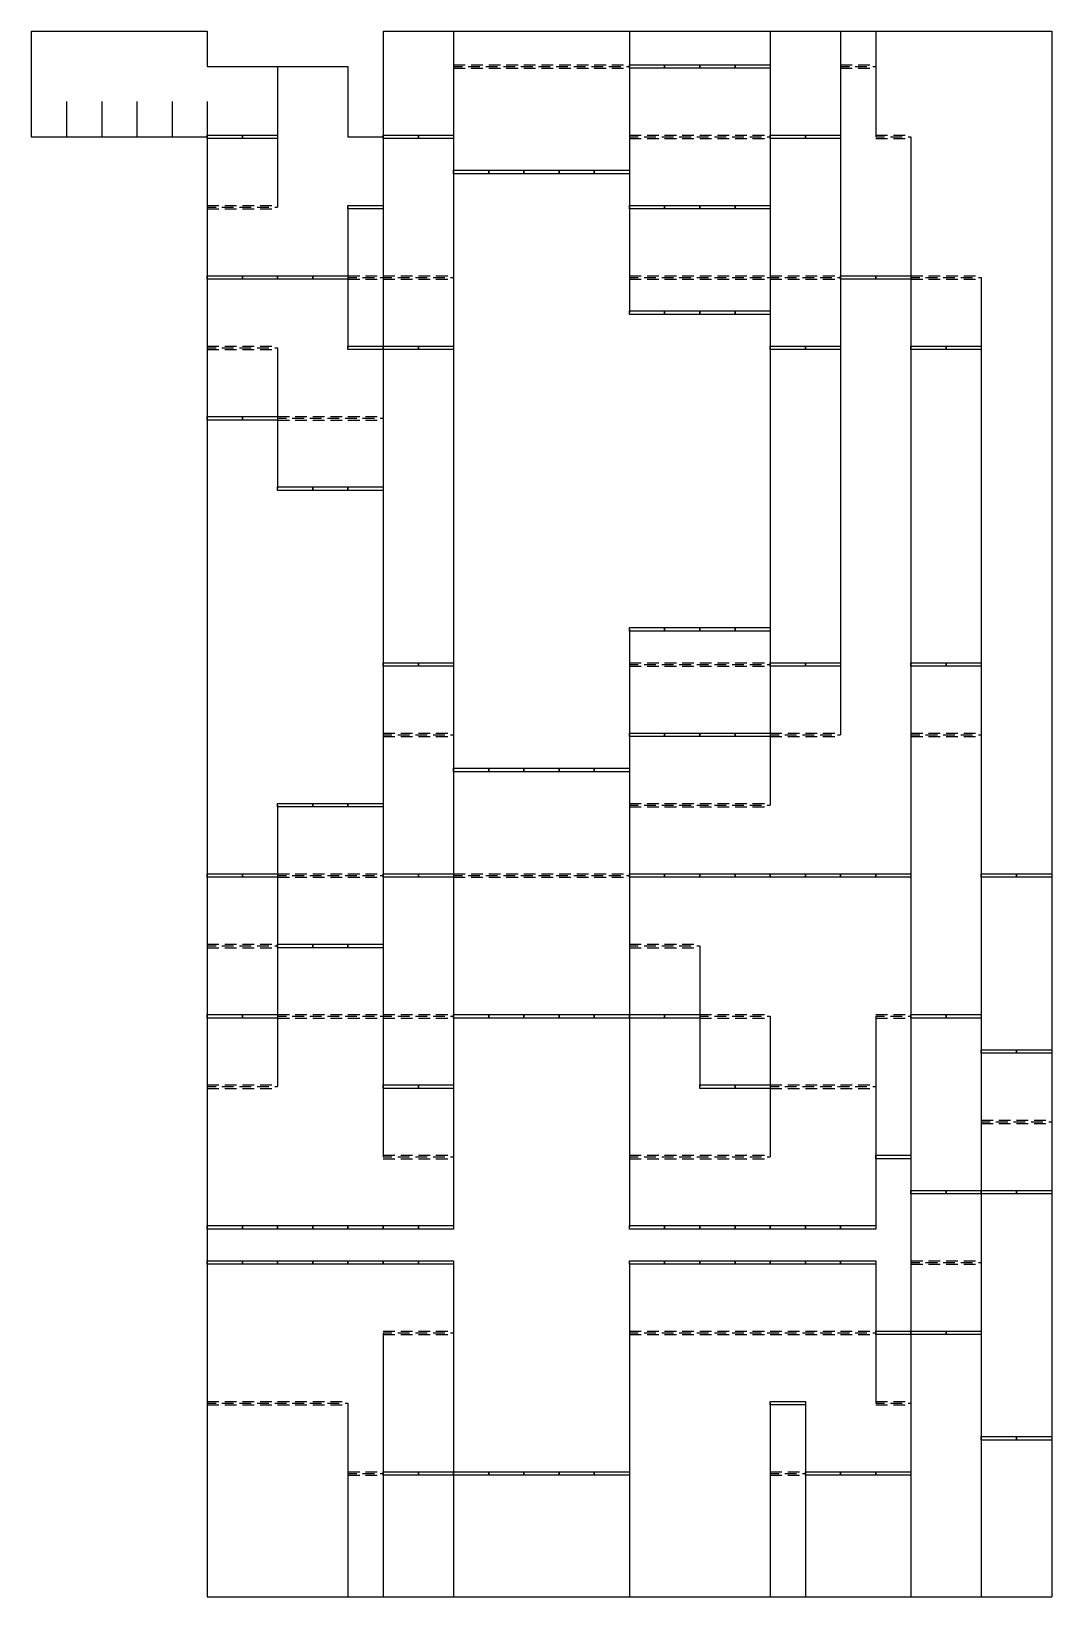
# Model space of a CAD drawing. Header units: millimetres. Extents: x 30 to 320, y 0 to 445.
import ezdxf

# ---------------------------------------------------------------- set-up
doc = ezdxf.new("R2010")
doc.units = ezdxf.units.MM
for name, color, linetype in [('CUT', 3, 'CONTINUOUS'), ('MOUNTAIN_FOLD', 1, 'CONTINUOUS'), ('VALLEY_FOLD', 5, 'CONTINUOUS')]:
    doc.layers.add(name, color=color, linetype=linetype)

msp = doc.modelspace()

# ---------------------------------------------------------------- linework, layer by layer
at = {"layer": 'CUT'}
for p, q in [((30, 445), (40, 445)), ((30, 445), (30, 435)), ((40, 445), (50, 445)), ((50, 445), (60, 445)), ((60, 445), (70, 445)), ((70, 445), (80, 445)), ((80, 445), (80, 435)), ((130, 445), (140, 445)), ((130, 445), (130, 435)), ((140, 445), (150, 445)), ((150, 445), (160, 445)), ((150, 445), (150, 435)), ((160, 445), (170, 445)), ((170, 445), (180, 445)), ((180, 445), (190, 445)), ((190, 445), (200, 445)), ((200, 445), (210, 445)), ((200, 445), (200, 435)), ((210, 445), (220, 445)), ((220, 445), (230, 445)), ((230, 445), (240, 445)), ((240, 445), (240, 435)), ((240, 445), (250, 445)), ((250, 445), (260, 445)), ((260, 445), (260, 435)), ((260, 445), (270, 445)), ((270, 445), (270, 435)), ((270, 445), (280, 445)), ((280, 445), (290, 445)), ((290, 445), (300, 445)), ((300, 445), (310, 445)), ((310, 445), (320, 445)), ((320, 445), (320, 435)), ((30, 435), (30, 425)), ((80, 435), (90, 435)), ((90, 435), (100, 435)), ((100, 435), (100, 425)), ((100, 435), (110, 435)), ((110, 435), (120, 435)), ((120, 435), (120, 425)), ((130, 435), (130, 425)), ((150, 435), (150, 425)), ((200, 435), (200, 425)), ((240, 435), (240, 425)), ((260, 435), (260, 425)), ((270, 435), (270, 425)), ((320, 435), (320, 425)), ((30, 425), (30, 415)), ((40, 425), (40, 415)), ((50, 425), (50, 415)), ((60, 425), (60, 415)), ((70, 425), (70, 415)), ((80, 425), (80, 415)), ((100, 425), (100, 415)), ((120, 425), (120, 415)), ((130, 425), (130, 415)), ((150, 425), (150, 415)), ((200, 425), (200, 415)), ((240, 425), (240, 415)), ((260, 425), (260, 415)), ((270, 425), (270, 415)), ((320, 425), (320, 415)), ((30, 415), (40, 415)), ((40, 415), (50, 415)), ((50, 415), (60, 415)), ((60, 415), (70, 415)), ((70, 415), (80, 415)), ((80, 415), (80, 405)), ((100, 415), (100, 405)), ((120, 415), (130, 415)), ((130, 415), (130, 405)), ((150, 415), (150, 405)), ((200, 415), (200, 405)), ((240, 415), (240, 405)), ((260, 415), (260, 405)), ((280, 415), (280, 405)), ((320, 415), (320, 405)), ((80, 405), (80, 395)), ((100, 405), (100, 395)), ((130, 405), (130, 395)), ((150, 405), (150, 395)), ((200, 405), (200, 395)), ((240, 405), (240, 395)), ((260, 405), (260, 395)), ((280, 405), (280, 395)), ((320, 405), (320, 395)), ((80, 395), (80, 385)), ((120, 395), (120, 385)), ((130, 395), (130, 385)), ((150, 395), (150, 385)), ((200, 395), (200, 385)), ((240, 395), (240, 385)), ((260, 395), (260, 385)), ((280, 395), (280, 385)), ((320, 395), (320, 385)), ((80, 385), (80, 375)), ((120, 385), (120, 375)), ((130, 385), (130, 375)), ((150, 385), (150, 375)), ((200, 385), (200, 375)), ((240, 385), (240, 375)), ((260, 385), (260, 375)), ((280, 385), (280, 375)), ((320, 385), (320, 375)), ((80, 375), (80, 365)), ((120, 375), (120, 365)), ((130, 375), (130, 365)), ((150, 375), (150, 365)), ((200, 375), (200, 365)), ((240, 375), (240, 365)), ((260, 375), (260, 365)), ((280, 375), (280, 365)), ((300, 375), (300, 365)), ((320, 375), (320, 365)), ((80, 365), (80, 355)), ((120, 365), (120, 355)), ((130, 365), (130, 355)), ((150, 365), (150, 355)), ((240, 365), (240, 355)), ((260, 365), (260, 355)), ((280, 365), (280, 355)), ((300, 365), (300, 355)), ((320, 365), (320, 355)), ((80, 355), (80, 345)), ((100, 355), (100, 345)), ((130, 355), (130, 345)), ((150, 355), (150, 345)), ((240, 355), (240, 345)), ((260, 355), (260, 345)), ((280, 355), (280, 345)), ((300, 355), (300, 345)), ((320, 355), (320, 345)), ((80, 345), (80, 335)), ((100, 345), (100, 335)), ((130, 345), (130, 335)), ((150, 345), (150, 335)), ((240, 345), (240, 335)), ((260, 345), (260, 335)), ((280, 345), (280, 335)), ((300, 345), (300, 335)), ((320, 345), (320, 335)), ((80, 335), (80, 325)), ((100, 335), (100, 325)), ((130, 335), (130, 325)), ((150, 335), (150, 325)), ((240, 335), (240, 325)), ((260, 335), (260, 325)), ((280, 335), (280, 325)), ((300, 335), (300, 325)), ((320, 335), (320, 325)), ((80, 325), (80, 315)), ((100, 325), (100, 315)), ((130, 325), (130, 315)), ((150, 325), (150, 315)), ((240, 325), (240, 315)), ((260, 325), (260, 315)), ((280, 325), (280, 315)), ((300, 325), (300, 315)), ((320, 325), (320, 315)), ((80, 315), (80, 305)), ((130, 315), (130, 305)), ((150, 315), (150, 305)), ((240, 315), (240, 305)), ((260, 315), (260, 305)), ((280, 315), (280, 305)), ((300, 315), (300, 305)), ((320, 315), (320, 305)), ((80, 305), (80, 295)), ((130, 305), (130, 295)), ((150, 305), (150, 295)), ((240, 305), (240, 295)), ((260, 305), (260, 295)), ((280, 305), (280, 295)), ((300, 305), (300, 295)), ((320, 305), (320, 295)), ((80, 295), (80, 285)), ((130, 295), (130, 285)), ((150, 295), (150, 285)), ((240, 295), (240, 285)), ((260, 295), (260, 285)), ((280, 295), (280, 285)), ((300, 295), (300, 285)), ((320, 295), (320, 285)), ((80, 285), (80, 275)), ((130, 285), (130, 275)), ((150, 285), (150, 275)), ((240, 285), (240, 275)), ((260, 285), (260, 275)), ((280, 285), (280, 275)), ((300, 285), (300, 275)), ((320, 285), (320, 275)), ((80, 275), (80, 265)), ((130, 275), (130, 265)), ((150, 275), (150, 265)), ((200, 275), (200, 265)), ((240, 275), (240, 265)), ((260, 275), (260, 265)), ((280, 275), (280, 265)), ((300, 275), (300, 265)), ((320, 275), (320, 265)), ((80, 265), (80, 255)), ((130, 265), (130, 255)), ((150, 265), (150, 255)), ((200, 265), (200, 255)), ((240, 265), (240, 255)), ((260, 265), (260, 255)), ((280, 265), (280, 255)), ((300, 265), (300, 255)), ((320, 265), (320, 255)), ((80, 255), (80, 245)), ((130, 255), (130, 245)), ((150, 255), (150, 245)), ((200, 255), (200, 245)), ((240, 255), (240, 245)), ((260, 255), (260, 245)), ((280, 255), (280, 245)), ((300, 255), (300, 245)), ((320, 255), (320, 245)), ((80, 245), (80, 235)), ((130, 245), (130, 235)), ((150, 245), (150, 235)), ((200, 245), (200, 235)), ((240, 245), (240, 235)), ((280, 245), (280, 235)), ((300, 245), (300, 235)), ((320, 245), (320, 235)), ((80, 235), (80, 225)), ((130, 235), (130, 225)), ((150, 235), (150, 225)), ((200, 235), (200, 225)), ((240, 235), (240, 225)), ((280, 235), (280, 225)), ((300, 235), (300, 225)), ((320, 235), (320, 225)), ((80, 225), (80, 215)), ((100, 225), (100, 215)), ((130, 225), (130, 215)), ((150, 225), (150, 215)), ((200, 225), (200, 215)), ((280, 225), (280, 215)), ((300, 225), (300, 215)), ((320, 225), (320, 215)), ((80, 215), (80, 205)), ((100, 215), (100, 205)), ((130, 215), (130, 205)), ((150, 215), (150, 205)), ((200, 215), (200, 205)), ((280, 215), (280, 205)), ((300, 215), (300, 205)), ((320, 215), (320, 205)), ((80, 205), (80, 195)), ((100, 205), (100, 195)), ((130, 205), (130, 195)), ((150, 205), (150, 195)), ((200, 205), (200, 195)), ((280, 205), (280, 195)), ((300, 205), (300, 195)), ((320, 205), (320, 195)), ((80, 195), (80, 185)), ((100, 195), (100, 185)), ((130, 195), (130, 185)), ((150, 195), (150, 185)), ((200, 195), (200, 185)), ((280, 195), (280, 185)), ((300, 195), (300, 185)), ((320, 195), (320, 185)), ((80, 185), (80, 175)), ((100, 185), (100, 175)), ((130, 185), (130, 175)), ((150, 185), (150, 175)), ((200, 185), (200, 175)), ((220, 185), (220, 175)), ((280, 185), (280, 175)), ((300, 185), (300, 175)), ((320, 185), (320, 175)), ((80, 175), (80, 165)), ((100, 175), (100, 165)), ((130, 175), (130, 165)), ((150, 175), (150, 165)), ((200, 175), (200, 165)), ((220, 175), (220, 165)), ((280, 175), (280, 165)), ((300, 175), (300, 165)), ((320, 175), (320, 165)), ((80, 165), (80, 155)), ((100, 165), (100, 155)), ((130, 165), (130, 155)), ((150, 165), (150, 155)), ((200, 165), (200, 155)), ((220, 165), (220, 155)), ((240, 165), (240, 155)), ((270, 165), (270, 155)), ((280, 165), (280, 155)), ((300, 165), (300, 155)), ((320, 165), (320, 155)), ((80, 155), (80, 145)), ((100, 155), (100, 145)), ((130, 155), (130, 145)), ((150, 155), (150, 145)), ((200, 155), (200, 145)), ((220, 155), (220, 145)), ((240, 155), (240, 145)), ((270, 155), (270, 145)), ((280, 155), (280, 145)), ((300, 155), (300, 145)), ((320, 155), (320, 145)), ((80, 145), (80, 135)), ((130, 145), (130, 135)), ((150, 145), (150, 135)), ((200, 145), (200, 135)), ((240, 145), (240, 135)), ((270, 145), (270, 135)), ((280, 145), (280, 135)), ((300, 145), (300, 135)), ((320, 145), (320, 135)), ((80, 135), (80, 125)), ((130, 135), (130, 125)), ((150, 135), (150, 125)), ((200, 135), (200, 125)), ((240, 135), (240, 125)), ((270, 135), (270, 125)), ((280, 135), (280, 125)), ((300, 135), (300, 125)), ((320, 135), (320, 125)), ((80, 125), (80, 115)), ((150, 125), (150, 115)), ((200, 125), (200, 115)), ((270, 125), (270, 115)), ((280, 125), (280, 115)), ((300, 125), (300, 115)), ((320, 125), (320, 115)), ((80, 115), (80, 105)), ((150, 115), (150, 105)), ((200, 115), (200, 105)), ((270, 115), (270, 105)), ((280, 115), (280, 105)), ((300, 115), (300, 105)), ((320, 115), (320, 105)), ((80, 105), (80, 95)), ((280, 105), (280, 95)), ((300, 105), (300, 95)), ((320, 105), (320, 95)), ((80, 95), (80, 85)), ((150, 95), (150, 85)), ((200, 95), (200, 85)), ((270, 95), (270, 85)), ((280, 95), (280, 85)), ((300, 95), (300, 85)), ((320, 95), (320, 85)), ((80, 85), (80, 75)), ((150, 85), (150, 75)), ((200, 85), (200, 75)), ((270, 85), (270, 75)), ((280, 85), (280, 75)), ((300, 85), (300, 75)), ((320, 85), (320, 75)), ((80, 75), (80, 65)), ((130, 75), (130, 65)), ((150, 75), (150, 65)), ((200, 75), (200, 65)), ((270, 75), (270, 65)), ((280, 75), (280, 65)), ((300, 75), (300, 65)), ((320, 75), (320, 65)), ((80, 65), (80, 55)), ((130, 65), (130, 55)), ((150, 65), (150, 55)), ((200, 65), (200, 55)), ((270, 65), (270, 55)), ((280, 65), (280, 55)), ((300, 65), (300, 55)), ((320, 65), (320, 55)), ((80, 55), (80, 45)), ((120, 55), (120, 45)), ((130, 55), (130, 45)), ((150, 55), (150, 45)), ((200, 55), (200, 45)), ((240, 55), (240, 45)), ((250, 55), (250, 45)), ((280, 55), (280, 45)), ((300, 55), (300, 45)), ((320, 55), (320, 45)), ((80, 45), (80, 35)), ((120, 45), (120, 35)), ((130, 45), (130, 35)), ((150, 45), (150, 35)), ((200, 45), (200, 35)), ((240, 45), (240, 35)), ((250, 45), (250, 35)), ((280, 45), (280, 35)), ((300, 45), (300, 35)), ((320, 45), (320, 35)), ((80, 35), (80, 25)), ((120, 35), (120, 25)), ((130, 35), (130, 25)), ((150, 35), (150, 25)), ((200, 35), (200, 25)), ((240, 35), (240, 25)), ((250, 35), (250, 25)), ((280, 35), (280, 25)), ((300, 35), (300, 25)), ((320, 35), (320, 25)), ((80, 25), (80, 0)), ((120, 25), (120, 0)), ((130, 25), (130, 0)), ((150, 25), (150, 0)), ((200, 25), (200, 0)), ((240, 25), (240, 0)), ((250, 25), (250, 0)), ((280, 25), (280, 0)), ((300, 25), (300, 0)), ((320, 25), (320, 0)), ((80, 0), (90, 0)), ((90, 0), (100, 0)), ((100, 0), (110, 0)), ((110, 0), (120, 0)), ((120, 0), (130, 0)), ((130, 0), (140, 0)), ((140, 0), (150, 0)), ((150, 0), (160, 0)), ((160, 0), (170, 0)), ((170, 0), (180, 0)), ((180, 0), (190, 0)), ((190, 0), (200, 0)), ((200, 0), (210, 0)), ((210, 0), (220, 0)), ((220, 0), (230, 0)), ((230, 0), (240, 0)), ((240, 0), (250, 0)), ((250, 0), (260, 0)), ((260, 0), (270, 0)), ((270, 0), (280, 0)), ((280, 0), (290, 0)), ((290, 0), (300, 0)), ((300, 0), (310, 0)), ((310, 0), (320, 0))]:
    msp.add_line(p, q, dxfattribs=at)
at = {"layer": 'MOUNTAIN_FOLD'}
for points in [[(200, 435.5), (210, 435.5), (210, 434.5), (200, 434.5)], [(210, 435.5), (220, 435.5), (220, 434.5), (210, 434.5)], [(220, 435.5), (230, 435.5), (230, 434.5), (220, 434.5)], [(230, 435.5), (240, 435.5), (240, 434.5), (230, 434.5)], [(80, 415.5), (90, 415.5), (90, 414.5), (80, 414.5)], [(90, 415.5), (100, 415.5), (100, 414.5), (90, 414.5)], [(130, 415.5), (140, 415.5), (140, 414.5), (130, 414.5)], [(140, 415.5), (150, 415.5), (150, 414.5), (140, 414.5)], [(240, 415.5), (250, 415.5), (250, 414.5), (240, 414.5)], [(250, 415.5), (260, 415.5), (260, 414.5), (250, 414.5)], [(150, 405.5), (160, 405.5), (160, 404.5), (150, 404.5)], [(160, 405.5), (170, 405.5), (170, 404.5), (160, 404.5)], [(170, 405.5), (180, 405.5), (180, 404.5), (170, 404.5)], [(180, 405.5), (190, 405.5), (190, 404.5), (180, 404.5)], [(190, 405.5), (200, 405.5), (200, 404.5), (190, 404.5)], [(120, 395.5), (130, 395.5), (130, 394.5), (120, 394.5)], [(200, 395.5), (210, 395.5), (210, 394.5), (200, 394.5)], [(210, 395.5), (220, 395.5), (220, 394.5), (210, 394.5)], [(220, 395.5), (230, 395.5), (230, 394.5), (220, 394.5)], [(230, 395.5), (240, 395.5), (240, 394.5), (230, 394.5)], [(80, 375.5), (90, 375.5), (90, 374.5), (80, 374.5)], [(90, 375.5), (100, 375.5), (100, 374.5), (90, 374.5)], [(100, 375.5), (110, 375.5), (110, 374.5), (100, 374.5)], [(110, 375.5), (120, 375.5), (120, 374.5), (110, 374.5)], [(260, 375.5), (270, 375.5), (270, 374.5), (260, 374.5)], [(270, 375.5), (280, 375.5), (280, 374.5), (270, 374.5)], [(200, 365.5), (210, 365.5), (210, 364.5), (200, 364.5)], [(210, 365.5), (220, 365.5), (220, 364.5), (210, 364.5)], [(220, 365.5), (230, 365.5), (230, 364.5), (220, 364.5)], [(230, 365.5), (240, 365.5), (240, 364.5), (230, 364.5)], [(120, 355.5), (130, 355.5), (130, 354.5), (120, 354.5)], [(130, 355.5), (140, 355.5), (140, 354.5), (130, 354.5)], [(140, 355.5), (150, 355.5), (150, 354.5), (140, 354.5)], [(240, 355.5), (250, 355.5), (250, 354.5), (240, 354.5)], [(250, 355.5), (260, 355.5), (260, 354.5), (250, 354.5)], [(280, 355.5), (290, 355.5), (290, 354.5), (280, 354.5)], [(290, 355.5), (300, 355.5), (300, 354.5), (290, 354.5)], [(80, 335.5), (90, 335.5), (90, 334.5), (80, 334.5)], [(90, 335.5), (100, 335.5), (100, 334.5), (90, 334.5)], [(100, 315.5), (110, 315.5), (110, 314.5), (100, 314.5)], [(110, 315.5), (120, 315.5), (120, 314.5), (110, 314.5)], [(120, 315.5), (130, 315.5), (130, 314.5), (120, 314.5)], [(200, 275.5), (210, 275.5), (210, 274.5), (200, 274.5)], [(210, 275.5), (220, 275.5), (220, 274.5), (210, 274.5)], [(220, 275.5), (230, 275.5), (230, 274.5), (220, 274.5)], [(230, 275.5), (240, 275.5), (240, 274.5), (230, 274.5)], [(130, 265.5), (140, 265.5), (140, 264.5), (130, 264.5)], [(140, 265.5), (150, 265.5), (150, 264.5), (140, 264.5)], [(240, 265.5), (250, 265.5), (250, 264.5), (240, 264.5)], [(250, 265.5), (260, 265.5), (260, 264.5), (250, 264.5)], [(280, 265.5), (290, 265.5), (290, 264.5), (280, 264.5)], [(290, 265.5), (300, 265.5), (300, 264.5), (290, 264.5)], [(200, 245.5), (210, 245.5), (210, 244.5), (200, 244.5)], [(210, 245.5), (220, 245.5), (220, 244.5), (210, 244.5)], [(220, 245.5), (230, 245.5), (230, 244.5), (220, 244.5)], [(230, 245.5), (240, 245.5), (240, 244.5), (230, 244.5)], [(150, 235.5), (160, 235.5), (160, 234.5), (150, 234.5)], [(160, 235.5), (170, 235.5), (170, 234.5), (160, 234.5)], [(170, 235.5), (180, 235.5), (180, 234.5), (170, 234.5)], [(180, 235.5), (190, 235.5), (190, 234.5), (180, 234.5)], [(190, 235.5), (200, 235.5), (200, 234.5), (190, 234.5)], [(100, 225.5), (110, 225.5), (110, 224.5), (100, 224.5)], [(110, 225.5), (120, 225.5), (120, 224.5), (110, 224.5)], [(120, 225.5), (130, 225.5), (130, 224.5), (120, 224.5)], [(80, 205.5), (90, 205.5), (90, 204.5), (80, 204.5)], [(90, 205.5), (100, 205.5), (100, 204.5), (90, 204.5)], [(130, 205.5), (140, 205.5), (140, 204.5), (130, 204.5)], [(140, 205.5), (150, 205.5), (150, 204.5), (140, 204.5)], [(200, 205.5), (210, 205.5), (210, 204.5), (200, 204.5)], [(210, 205.5), (220, 205.5), (220, 204.5), (210, 204.5)], [(220, 205.5), (230, 205.5), (230, 204.5), (220, 204.5)], [(230, 205.5), (240, 205.5), (240, 204.5), (230, 204.5)], [(240, 205.5), (250, 205.5), (250, 204.5), (240, 204.5)], [(250, 205.5), (260, 205.5), (260, 204.5), (250, 204.5)], [(260, 205.5), (270, 205.5), (270, 204.5), (260, 204.5)], [(270, 205.5), (280, 205.5), (280, 204.5), (270, 204.5)], [(300, 205.5), (310, 205.5), (310, 204.5), (300, 204.5)], [(310, 205.5), (320, 205.5), (320, 204.5), (310, 204.5)], [(100, 185.5), (110, 185.5), (110, 184.5), (100, 184.5)], [(110, 185.5), (120, 185.5), (120, 184.5), (110, 184.5)], [(120, 185.5), (130, 185.5), (130, 184.5), (120, 184.5)], [(80, 165.5), (90, 165.5), (90, 164.5), (80, 164.5)], [(90, 165.5), (100, 165.5), (100, 164.5), (90, 164.5)], [(150, 165.5), (160, 165.5), (160, 164.5), (150, 164.5)], [(160, 165.5), (170, 165.5), (170, 164.5), (160, 164.5)], [(170, 165.5), (180, 165.5), (180, 164.5), (170, 164.5)], [(180, 165.5), (190, 165.5), (190, 164.5), (180, 164.5)], [(190, 165.5), (200, 165.5), (200, 164.5), (190, 164.5)], [(200, 165.5), (210, 165.5), (210, 164.5), (200, 164.5)], [(210, 165.5), (220, 165.5), (220, 164.5), (210, 164.5)], [(280, 165.5), (290, 165.5), (290, 164.5), (280, 164.5)], [(290, 165.5), (300, 165.5), (300, 164.5), (290, 164.5)], [(300, 155.5), (310, 155.5), (310, 154.5), (300, 154.5)], [(310, 155.5), (320, 155.5), (320, 154.5), (310, 154.5)], [(130, 145.5), (140, 145.5), (140, 144.5), (130, 144.5)], [(140, 145.5), (150, 145.5), (150, 144.5), (140, 144.5)], [(220, 145.5), (230, 145.5), (230, 144.5), (220, 144.5)], [(230, 145.5), (240, 145.5), (240, 144.5), (230, 144.5)], [(270, 125.5), (280, 125.5), (280, 124.5), (270, 124.5)], [(280, 115.5), (290, 115.5), (290, 114.5), (280, 114.5)], [(290, 115.5), (300, 115.5), (300, 114.5), (290, 114.5)], [(300, 115.5), (310, 115.5), (310, 114.5), (300, 114.5)], [(310, 115.5), (320, 115.5), (320, 114.5), (310, 114.5)], [(80, 105.5), (90, 105.5), (90, 104.5), (80, 104.5)], [(90, 105.5), (100, 105.5), (100, 104.5), (90, 104.5)], [(100, 105.5), (110, 105.5), (110, 104.5), (100, 104.5)], [(110, 105.5), (120, 105.5), (120, 104.5), (110, 104.5)], [(120, 105.5), (130, 105.5), (130, 104.5), (120, 104.5)], [(130, 105.5), (140, 105.5), (140, 104.5), (130, 104.5)], [(140, 105.5), (150, 105.5), (150, 104.5), (140, 104.5)], [(200, 105.5), (210, 105.5), (210, 104.5), (200, 104.5)], [(210, 105.5), (220, 105.5), (220, 104.5), (210, 104.5)], [(220, 105.5), (230, 105.5), (230, 104.5), (220, 104.5)], [(230, 105.5), (240, 105.5), (240, 104.5), (230, 104.5)], [(240, 105.5), (250, 105.5), (250, 104.5), (240, 104.5)], [(250, 105.5), (260, 105.5), (260, 104.5), (250, 104.5)], [(260, 105.5), (270, 105.5), (270, 104.5), (260, 104.5)], [(80, 95.5), (90, 95.5), (90, 94.5), (80, 94.5)], [(90, 95.5), (100, 95.5), (100, 94.5), (90, 94.5)], [(100, 95.5), (110, 95.5), (110, 94.5), (100, 94.5)], [(110, 95.5), (120, 95.5), (120, 94.5), (110, 94.5)], [(120, 95.5), (130, 95.5), (130, 94.5), (120, 94.5)], [(130, 95.5), (140, 95.5), (140, 94.5), (130, 94.5)], [(140, 95.5), (150, 95.5), (150, 94.5), (140, 94.5)], [(200, 95.5), (210, 95.5), (210, 94.5), (200, 94.5)], [(210, 95.5), (220, 95.5), (220, 94.5), (210, 94.5)], [(220, 95.5), (230, 95.5), (230, 94.5), (220, 94.5)], [(230, 95.5), (240, 95.5), (240, 94.5), (230, 94.5)], [(240, 95.5), (250, 95.5), (250, 94.5), (240, 94.5)], [(250, 95.5), (260, 95.5), (260, 94.5), (250, 94.5)], [(260, 95.5), (270, 95.5), (270, 94.5), (260, 94.5)], [(270, 75.5), (280, 75.5), (280, 74.5), (270, 74.5)], [(280, 75.5), (290, 75.5), (290, 74.5), (280, 74.5)], [(290, 75.5), (300, 75.5), (300, 74.5), (290, 74.5)], [(240, 55.5), (250, 55.5), (250, 54.5), (240, 54.5)], [(300, 45.5), (310, 45.5), (310, 44.5), (300, 44.5)], [(310, 45.5), (320, 45.5), (320, 44.5), (310, 44.5)], [(130, 35.5), (140, 35.5), (140, 34.5), (130, 34.5)], [(140, 35.5), (150, 35.5), (150, 34.5), (140, 34.5)], [(150, 35.5), (160, 35.5), (160, 34.5), (150, 34.5)], [(160, 35.5), (170, 35.5), (170, 34.5), (160, 34.5)], [(170, 35.5), (180, 35.5), (180, 34.5), (170, 34.5)], [(180, 35.5), (190, 35.5), (190, 34.5), (180, 34.5)], [(190, 35.5), (200, 35.5), (200, 34.5), (190, 34.5)], [(250, 35.5), (260, 35.5), (260, 34.5), (250, 34.5)], [(260, 35.5), (270, 35.5), (270, 34.5), (260, 34.5)], [(270, 35.5), (280, 35.5), (280, 34.5), (270, 34.5)]]:
    msp.add_lwpolyline(points, close=True, dxfattribs=at)
at = {"layer": 'VALLEY_FOLD'}
for p, q in [((150, 435.5), (153.3333, 435.5)), ((150, 435), (152.5, 435)), ((150, 434.5), (153.3333, 434.5)), ((154.1667, 435), (157.5, 435)), ((155, 435.5), (158.3333, 435.5)), ((155, 434.5), (158.3333, 434.5)), ((159.1667, 435), (160, 435)), ((160, 435.5), (163.3333, 435.5)), ((160, 435), (162.5, 435)), ((160, 434.5), (163.3333, 434.5)), ((164.1667, 435), (167.5, 435)), ((165, 435.5), (168.3333, 435.5)), ((165, 434.5), (168.3333, 434.5)), ((169.1667, 435), (170, 435)), ((170, 435.5), (173.3333, 435.5)), ((170, 435), (172.5, 435)), ((170, 434.5), (173.3333, 434.5)), ((174.1667, 435), (177.5, 435)), ((175, 435.5), (178.3333, 435.5)), ((175, 434.5), (178.3333, 434.5)), ((179.1667, 435), (180, 435)), ((180, 435.5), (183.3333, 435.5)), ((180, 435), (182.5, 435)), ((180, 434.5), (183.3333, 434.5)), ((184.1667, 435), (187.5, 435)), ((185, 435.5), (188.3333, 435.5)), ((185, 434.5), (188.3333, 434.5)), ((189.1667, 435), (190, 435)), ((190, 435.5), (193.3333, 435.5)), ((190, 435), (192.5, 435)), ((190, 434.5), (193.3333, 434.5)), ((194.1667, 435), (197.5, 435)), ((195, 435.5), (198.3333, 435.5)), ((195, 434.5), (198.3333, 434.5)), ((199.1667, 435), (200, 435)), ((260, 435.5), (263.3333, 435.5)), ((260, 435), (262.5, 435)), ((260, 434.5), (263.3333, 434.5)), ((264.1667, 435), (267.5, 435)), ((265, 435.5), (268.3333, 435.5)), ((265, 434.5), (268.3333, 434.5)), ((269.1667, 435), (270, 435)), ((200, 415.5), (203.3333, 415.5)), ((200, 415), (202.5, 415)), ((200, 414.5), (203.3333, 414.5)), ((204.1667, 415), (207.5, 415)), ((205, 415.5), (208.3333, 415.5)), ((205, 414.5), (208.3333, 414.5)), ((209.1667, 415), (210, 415)), ((210, 415.5), (213.3333, 415.5)), ((210, 415), (212.5, 415)), ((210, 414.5), (213.3333, 414.5)), ((214.1667, 415), (217.5, 415)), ((215, 415.5), (218.3333, 415.5)), ((215, 414.5), (218.3333, 414.5)), ((219.1667, 415), (220, 415)), ((220, 415.5), (223.3333, 415.5)), ((220, 415), (222.5, 415)), ((220, 414.5), (223.3333, 414.5)), ((224.1667, 415), (227.5, 415)), ((225, 415.5), (228.3333, 415.5)), ((225, 414.5), (228.3333, 414.5)), ((229.1667, 415), (230, 415)), ((230, 415.5), (233.3333, 415.5)), ((230, 415), (232.5, 415)), ((230, 414.5), (233.3333, 414.5)), ((234.1667, 415), (237.5, 415)), ((235, 415.5), (238.3333, 415.5)), ((235, 414.5), (238.3333, 414.5)), ((239.1667, 415), (240, 415)), ((270, 415.5), (273.3333, 415.5)), ((270, 415), (272.5, 415)), ((270, 414.5), (273.3333, 414.5)), ((274.1667, 415), (277.5, 415)), ((275, 415.5), (278.3333, 415.5)), ((275, 414.5), (278.3333, 414.5)), ((279.1667, 415), (280, 415)), ((80, 395.5), (83.3333, 395.5)), ((80, 395), (82.5, 395)), ((80, 394.5), (83.3333, 394.5)), ((84.1667, 395), (87.5, 395)), ((85, 395.5), (88.3333, 395.5)), ((85, 394.5), (88.3333, 394.5)), ((89.1667, 395), (90, 395)), ((90, 395.5), (93.3333, 395.5)), ((90, 395), (92.5, 395)), ((90, 394.5), (93.3333, 394.5)), ((94.1667, 395), (97.5, 395)), ((95, 395.5), (98.3333, 395.5)), ((95, 394.5), (98.3333, 394.5)), ((99.1667, 395), (100, 395)), ((120, 375.5), (123.3333, 375.5)), ((120, 375), (122.5, 375)), ((120, 374.5), (123.3333, 374.5)), ((124.1667, 375), (127.5, 375)), ((125, 375.5), (128.3333, 375.5)), ((125, 374.5), (128.3333, 374.5)), ((129.1667, 375), (130, 375)), ((130, 375.5), (133.3333, 375.5)), ((130, 375), (132.5, 375)), ((130, 374.5), (133.3333, 374.5)), ((134.1667, 375), (137.5, 375)), ((135, 375.5), (138.3333, 375.5)), ((135, 374.5), (138.3333, 374.5)), ((139.1667, 375), (140, 375)), ((140, 375.5), (143.3333, 375.5)), ((140, 375), (142.5, 375)), ((140, 374.5), (143.3333, 374.5)), ((144.1667, 375), (147.5, 375)), ((145, 375.5), (148.3333, 375.5)), ((145, 374.5), (148.3333, 374.5)), ((149.1667, 375), (150, 375)), ((200, 375.5), (203.3333, 375.5)), ((200, 375), (202.5, 375)), ((200, 374.5), (203.3333, 374.5)), ((204.1667, 375), (207.5, 375)), ((205, 375.5), (208.3333, 375.5)), ((205, 374.5), (208.3333, 374.5)), ((209.1667, 375), (210, 375)), ((210, 375.5), (213.3333, 375.5)), ((210, 375), (212.5, 375)), ((210, 374.5), (213.3333, 374.5)), ((214.1667, 375), (217.5, 375)), ((215, 375.5), (218.3333, 375.5)), ((215, 374.5), (218.3333, 374.5)), ((219.1667, 375), (220, 375)), ((220, 375.5), (223.3333, 375.5)), ((220, 375), (222.5, 375)), ((220, 374.5), (223.3333, 374.5)), ((224.1667, 375), (227.5, 375)), ((225, 375.5), (228.3333, 375.5)), ((225, 374.5), (228.3333, 374.5)), ((229.1667, 375), (230, 375)), ((230, 375.5), (233.3333, 375.5)), ((230, 375), (232.5, 375)), ((230, 374.5), (233.3333, 374.5)), ((234.1667, 375), (237.5, 375)), ((235, 375.5), (238.3333, 375.5)), ((235, 374.5), (238.3333, 374.5)), ((239.1667, 375), (240, 375)), ((240, 375.5), (243.3333, 375.5)), ((240, 375), (242.5, 375)), ((240, 374.5), (243.3333, 374.5)), ((244.1667, 375), (247.5, 375)), ((245, 375.5), (248.3333, 375.5)), ((245, 374.5), (248.3333, 374.5)), ((249.1667, 375), (250, 375)), ((250, 375.5), (253.3333, 375.5)), ((250, 375), (252.5, 375)), ((250, 374.5), (253.3333, 374.5)), ((254.1667, 375), (257.5, 375)), ((255, 375.5), (258.3333, 375.5)), ((255, 374.5), (258.3333, 374.5)), ((259.1667, 375), (260, 375)), ((280, 375.5), (283.3333, 375.5)), ((280, 375), (282.5, 375)), ((280, 374.5), (283.3333, 374.5)), ((284.1667, 375), (287.5, 375)), ((285, 375.5), (288.3333, 375.5)), ((285, 374.5), (288.3333, 374.5)), ((289.1667, 375), (290, 375)), ((290, 375.5), (293.3333, 375.5)), ((290, 375), (292.5, 375)), ((290, 374.5), (293.3333, 374.5)), ((294.1667, 375), (297.5, 375)), ((295, 375.5), (298.3333, 375.5)), ((295, 374.5), (298.3333, 374.5)), ((299.1667, 375), (300, 375)), ((80, 355.5), (83.3333, 355.5)), ((80, 355), (82.5, 355)), ((80, 354.5), (83.3333, 354.5)), ((84.1667, 355), (87.5, 355)), ((85, 355.5), (88.3333, 355.5)), ((85, 354.5), (88.3333, 354.5)), ((89.1667, 355), (90, 355)), ((90, 355.5), (93.3333, 355.5)), ((90, 355), (92.5, 355)), ((90, 354.5), (93.3333, 354.5)), ((94.1667, 355), (97.5, 355)), ((95, 355.5), (98.3333, 355.5)), ((95, 354.5), (98.3333, 354.5)), ((99.1667, 355), (100, 355)), ((100, 335.5), (103.3333, 335.5)), ((100, 335), (102.5, 335)), ((100, 334.5), (103.3333, 334.5)), ((104.1667, 335), (107.5, 335)), ((105, 335.5), (108.3333, 335.5)), ((105, 334.5), (108.3333, 334.5)), ((109.1667, 335), (110, 335)), ((110, 335.5), (113.3333, 335.5)), ((110, 335), (112.5, 335)), ((110, 334.5), (113.3333, 334.5)), ((114.1667, 335), (117.5, 335)), ((115, 335.5), (118.3333, 335.5)), ((115, 334.5), (118.3333, 334.5)), ((119.1667, 335), (120, 335)), ((120, 335.5), (123.3333, 335.5)), ((120, 335), (122.5, 335)), ((120, 334.5), (123.3333, 334.5)), ((124.1667, 335), (127.5, 335)), ((125, 335.5), (128.3333, 335.5)), ((125, 334.5), (128.3333, 334.5)), ((129.1667, 335), (130, 335)), ((200, 265.5), (203.3333, 265.5)), ((200, 265), (202.5, 265)), ((200, 264.5), (203.3333, 264.5)), ((204.1667, 265), (207.5, 265)), ((205, 265.5), (208.3333, 265.5)), ((205, 264.5), (208.3333, 264.5)), ((209.1667, 265), (210, 265)), ((210, 265.5), (213.3333, 265.5)), ((210, 265), (212.5, 265)), ((210, 264.5), (213.3333, 264.5)), ((214.1667, 265), (217.5, 265)), ((215, 265.5), (218.3333, 265.5)), ((215, 264.5), (218.3333, 264.5)), ((219.1667, 265), (220, 265)), ((220, 265.5), (223.3333, 265.5)), ((220, 265), (222.5, 265)), ((220, 264.5), (223.3333, 264.5)), ((224.1667, 265), (227.5, 265)), ((225, 265.5), (228.3333, 265.5)), ((225, 264.5), (228.3333, 264.5)), ((229.1667, 265), (230, 265)), ((230, 265.5), (233.3333, 265.5)), ((230, 265), (232.5, 265)), ((230, 264.5), (233.3333, 264.5)), ((234.1667, 265), (237.5, 265)), ((235, 265.5), (238.3333, 265.5)), ((235, 264.5), (238.3333, 264.5)), ((239.1667, 265), (240, 265)), ((130, 245.5), (133.3333, 245.5)), ((130, 245), (132.5, 245)), ((134.1667, 245), (137.5, 245)), ((135, 245.5), (138.3333, 245.5)), ((139.1667, 245), (140, 245)), ((140, 245.5), (143.3333, 245.5)), ((140, 245), (142.5, 245)), ((144.1667, 245), (147.5, 245)), ((145, 245.5), (148.3333, 245.5)), ((149.1667, 245), (150, 245)), ((240, 245.5), (243.3333, 245.5)), ((240, 245), (242.5, 245)), ((244.1667, 245), (247.5, 245)), ((245, 245.5), (248.3333, 245.5)), ((249.1667, 245), (250, 245)), ((250, 245.5), (253.3333, 245.5)), ((250, 245), (252.5, 245)), ((254.1667, 245), (257.5, 245)), ((255, 245.5), (258.3333, 245.5)), ((259.1667, 245), (260, 245)), ((280, 245.5), (283.3333, 245.5)), ((280, 245), (282.5, 245)), ((284.1667, 245), (287.5, 245)), ((285, 245.5), (288.3333, 245.5)), ((289.1667, 245), (290, 245)), ((290, 245.5), (293.3333, 245.5)), ((290, 245), (292.5, 245)), ((294.1667, 245), (297.5, 245)), ((295, 245.5), (298.3333, 245.5)), ((299.1667, 245), (300, 245)), ((130, 244.5), (133.3333, 244.5)), ((135, 244.5), (138.3333, 244.5)), ((140, 244.5), (143.3333, 244.5)), ((145, 244.5), (148.3333, 244.5)), ((240, 244.5), (243.3333, 244.5)), ((245, 244.5), (248.3333, 244.5)), ((250, 244.5), (253.3333, 244.5)), ((255, 244.5), (258.3333, 244.5)), ((280, 244.5), (283.3333, 244.5)), ((285, 244.5), (288.3333, 244.5)), ((290, 244.5), (293.3333, 244.5)), ((295, 244.5), (298.3333, 244.5)), ((200, 225.5), (203.3333, 225.5)), ((200, 225), (202.5, 225)), ((200, 224.5), (203.3333, 224.5)), ((204.1667, 225), (207.5, 225)), ((205, 225.5), (208.3333, 225.5)), ((205, 224.5), (208.3333, 224.5)), ((209.1667, 225), (210, 225)), ((210, 225.5), (213.3333, 225.5)), ((210, 225), (212.5, 225)), ((210, 224.5), (213.3333, 224.5)), ((214.1667, 225), (217.5, 225)), ((215, 225.5), (218.3333, 225.5)), ((215, 224.5), (218.3333, 224.5)), ((219.1667, 225), (220, 225)), ((220, 225.5), (223.3333, 225.5)), ((220, 225), (222.5, 225)), ((220, 224.5), (223.3333, 224.5)), ((224.1667, 225), (227.5, 225)), ((225, 225.5), (228.3333, 225.5)), ((225, 224.5), (228.3333, 224.5)), ((229.1667, 225), (230, 225)), ((230, 225.5), (233.3333, 225.5)), ((230, 225), (232.5, 225)), ((230, 224.5), (233.3333, 224.5)), ((234.1667, 225), (237.5, 225)), ((235, 225.5), (238.3333, 225.5)), ((235, 224.5), (238.3333, 224.5)), ((239.1667, 225), (240, 225)), ((100, 205.5), (103.3333, 205.5)), ((100, 205), (102.5, 205)), ((104.1667, 205), (107.5, 205)), ((105, 205.5), (108.3333, 205.5)), ((109.1667, 205), (110, 205)), ((110, 205.5), (113.3333, 205.5)), ((110, 205), (112.5, 205)), ((114.1667, 205), (117.5, 205)), ((115, 205.5), (118.3333, 205.5)), ((119.1667, 205), (120, 205)), ((120, 205.5), (123.3333, 205.5)), ((120, 205), (122.5, 205)), ((124.1667, 205), (127.5, 205)), ((125, 205.5), (128.3333, 205.5)), ((129.1667, 205), (130, 205)), ((150, 205.5), (153.3333, 205.5)), ((150, 205), (152.5, 205)), ((154.1667, 205), (157.5, 205)), ((155, 205.5), (158.3333, 205.5)), ((159.1667, 205), (160, 205)), ((160, 205.5), (163.3333, 205.5)), ((160, 205), (162.5, 205)), ((164.1667, 205), (167.5, 205)), ((165, 205.5), (168.3333, 205.5)), ((169.1667, 205), (170, 205)), ((170, 205.5), (173.3333, 205.5)), ((170, 205), (172.5, 205)), ((174.1667, 205), (177.5, 205)), ((175, 205.5), (178.3333, 205.5)), ((179.1667, 205), (180, 205)), ((180, 205.5), (183.3333, 205.5)), ((180, 205), (182.5, 205)), ((184.1667, 205), (187.5, 205)), ((185, 205.5), (188.3333, 205.5)), ((189.1667, 205), (190, 205)), ((190, 205.5), (193.3333, 205.5)), ((190, 205), (192.5, 205)), ((194.1667, 205), (197.5, 205)), ((195, 205.5), (198.3333, 205.5)), ((199.1667, 205), (200, 205)), ((100, 204.5), (103.3333, 204.5)), ((105, 204.5), (108.3333, 204.5)), ((110, 204.5), (113.3333, 204.5)), ((115, 204.5), (118.3333, 204.5)), ((120, 204.5), (123.3333, 204.5)), ((125, 204.5), (128.3333, 204.5)), ((150, 204.5), (153.3333, 204.5)), ((155, 204.5), (158.3333, 204.5)), ((160, 204.5), (163.3333, 204.5)), ((165, 204.5), (168.3333, 204.5)), ((170, 204.5), (173.3333, 204.5)), ((175, 204.5), (178.3333, 204.5)), ((180, 204.5), (183.3333, 204.5)), ((185, 204.5), (188.3333, 204.5)), ((190, 204.5), (193.3333, 204.5)), ((195, 204.5), (198.3333, 204.5)), ((80, 185.5), (83.3333, 185.5)), ((80, 185), (82.5, 185)), ((80, 184.5), (83.3333, 184.5)), ((84.1667, 185), (87.5, 185)), ((85, 185.5), (88.3333, 185.5)), ((85, 184.5), (88.3333, 184.5)), ((89.1667, 185), (90, 185)), ((90, 185.5), (93.3333, 185.5)), ((90, 185), (92.5, 185)), ((90, 184.5), (93.3333, 184.5)), ((94.1667, 185), (97.5, 185)), ((95, 185.5), (98.3333, 185.5)), ((95, 184.5), (98.3333, 184.5)), ((99.1667, 185), (100, 185)), ((200, 185.5), (203.3333, 185.5)), ((200, 185), (202.5, 185)), ((200, 184.5), (203.3333, 184.5)), ((204.1667, 185), (207.5, 185)), ((205, 185.5), (208.3333, 185.5)), ((205, 184.5), (208.3333, 184.5)), ((209.1667, 185), (210, 185)), ((210, 185.5), (213.3333, 185.5)), ((210, 185), (212.5, 185)), ((210, 184.5), (213.3333, 184.5)), ((214.1667, 185), (217.5, 185)), ((215, 185.5), (218.3333, 185.5)), ((215, 184.5), (218.3333, 184.5)), ((219.1667, 185), (220, 185)), ((100, 165.5), (103.3333, 165.5)), ((100, 165), (102.5, 165)), ((104.1667, 165), (107.5, 165)), ((105, 165.5), (108.3333, 165.5)), ((109.1667, 165), (110, 165)), ((110, 165.5), (113.3333, 165.5)), ((110, 165), (112.5, 165)), ((114.1667, 165), (117.5, 165)), ((115, 165.5), (118.3333, 165.5)), ((119.1667, 165), (120, 165)), ((120, 165.5), (123.3333, 165.5)), ((120, 165), (122.5, 165)), ((124.1667, 165), (127.5, 165)), ((125, 165.5), (128.3333, 165.5)), ((129.1667, 165), (130, 165)), ((130, 165.5), (133.3333, 165.5)), ((130, 165), (132.5, 165)), ((134.1667, 165), (137.5, 165)), ((135, 165.5), (138.3333, 165.5)), ((139.1667, 165), (140, 165)), ((140, 165.5), (143.3333, 165.5)), ((140, 165), (142.5, 165)), ((144.1667, 165), (147.5, 165)), ((145, 165.5), (148.3333, 165.5)), ((149.1667, 165), (150, 165)), ((220, 165.5), (223.3333, 165.5)), ((220, 165), (222.5, 165)), ((224.1667, 165), (227.5, 165)), ((225, 165.5), (228.3333, 165.5)), ((229.1667, 165), (230, 165)), ((230, 165.5), (233.3333, 165.5)), ((230, 165), (232.5, 165)), ((234.1667, 165), (237.5, 165)), ((235, 165.5), (238.3333, 165.5)), ((239.1667, 165), (240, 165)), ((270, 165.5), (273.3333, 165.5)), ((270, 165), (272.5, 165)), ((274.1667, 165), (277.5, 165)), ((275, 165.5), (278.3333, 165.5)), ((279.1667, 165), (280, 165)), ((100, 164.5), (103.3333, 164.5)), ((105, 164.5), (108.3333, 164.5)), ((110, 164.5), (113.3333, 164.5)), ((115, 164.5), (118.3333, 164.5)), ((120, 164.5), (123.3333, 164.5)), ((125, 164.5), (128.3333, 164.5)), ((130, 164.5), (133.3333, 164.5)), ((135, 164.5), (138.3333, 164.5)), ((140, 164.5), (143.3333, 164.5)), ((145, 164.5), (148.3333, 164.5)), ((220, 164.5), (223.3333, 164.5)), ((225, 164.5), (228.3333, 164.5)), ((230, 164.5), (233.3333, 164.5)), ((235, 164.5), (238.3333, 164.5)), ((270, 164.5), (273.3333, 164.5)), ((275, 164.5), (278.3333, 164.5)), ((80, 145.5), (83.3333, 145.5)), ((80, 145), (82.5, 145)), ((80, 144.5), (83.3333, 144.5)), ((84.1667, 145), (87.5, 145)), ((85, 145.5), (88.3333, 145.5)), ((85, 144.5), (88.3333, 144.5)), ((89.1667, 145), (90, 145)), ((90, 145.5), (93.3333, 145.5)), ((90, 145), (92.5, 145)), ((90, 144.5), (93.3333, 144.5)), ((94.1667, 145), (97.5, 145)), ((95, 145.5), (98.3333, 145.5)), ((95, 144.5), (98.3333, 144.5)), ((99.1667, 145), (100, 145)), ((240, 145.5), (243.3333, 145.5)), ((240, 145), (242.5, 145)), ((240, 144.5), (243.3333, 144.5)), ((244.1667, 145), (247.5, 145)), ((245, 145.5), (248.3333, 145.5)), ((245, 144.5), (248.3333, 144.5)), ((249.1667, 145), (250, 145)), ((250, 145.5), (253.3333, 145.5)), ((250, 145), (252.5, 145)), ((250, 144.5), (253.3333, 144.5)), ((254.1667, 145), (257.5, 145)), ((255, 145.5), (258.3333, 145.5)), ((255, 144.5), (258.3333, 144.5)), ((259.1667, 145), (260, 145)), ((260, 145.5), (263.3333, 145.5)), ((260, 145), (262.5, 145)), ((260, 144.5), (263.3333, 144.5)), ((264.1667, 145), (267.5, 145)), ((265, 145.5), (268.3333, 145.5)), ((265, 144.5), (268.3333, 144.5)), ((269.1667, 145), (270, 145)), ((300, 135.5), (303.3333, 135.5)), ((300, 135), (302.5, 135)), ((300, 134.5), (303.3333, 134.5)), ((304.1667, 135), (307.5, 135)), ((305, 135.5), (308.3333, 135.5)), ((305, 134.5), (308.3333, 134.5)), ((309.1667, 135), (310, 135)), ((310, 135.5), (313.3333, 135.5)), ((310, 135), (312.5, 135)), ((310, 134.5), (313.3333, 134.5)), ((314.1667, 135), (317.5, 135)), ((315, 135.5), (318.3333, 135.5)), ((315, 134.5), (318.3333, 134.5)), ((319.1667, 135), (320, 135)), ((130, 125.5), (133.3333, 125.5)), ((130, 125), (132.5, 125)), ((134.1667, 125), (137.5, 125)), ((135, 125.5), (138.3333, 125.5)), ((139.1667, 125), (140, 125)), ((140, 125.5), (143.3333, 125.5)), ((140, 125), (142.5, 125)), ((144.1667, 125), (147.5, 125)), ((145, 125.5), (148.3333, 125.5)), ((149.1667, 125), (150, 125)), ((200, 125.5), (203.3333, 125.5)), ((200, 125), (202.5, 125)), ((204.1667, 125), (207.5, 125)), ((205, 125.5), (208.3333, 125.5)), ((209.1667, 125), (210, 125)), ((210, 125.5), (213.3333, 125.5)), ((210, 125), (212.5, 125)), ((214.1667, 125), (217.5, 125)), ((215, 125.5), (218.3333, 125.5)), ((219.1667, 125), (220, 125)), ((220, 125.5), (223.3333, 125.5)), ((220, 125), (222.5, 125)), ((224.1667, 125), (227.5, 125)), ((225, 125.5), (228.3333, 125.5)), ((229.1667, 125), (230, 125)), ((230, 125.5), (233.3333, 125.5)), ((230, 125), (232.5, 125)), ((234.1667, 125), (237.5, 125)), ((235, 125.5), (238.3333, 125.5)), ((239.1667, 125), (240, 125)), ((130, 124.5), (133.3333, 124.5)), ((135, 124.5), (138.3333, 124.5)), ((140, 124.5), (143.3333, 124.5)), ((145, 124.5), (148.3333, 124.5)), ((200, 124.5), (203.3333, 124.5)), ((205, 124.5), (208.3333, 124.5)), ((210, 124.5), (213.3333, 124.5)), ((215, 124.5), (218.3333, 124.5)), ((220, 124.5), (223.3333, 124.5)), ((225, 124.5), (228.3333, 124.5)), ((230, 124.5), (233.3333, 124.5)), ((235, 124.5), (238.3333, 124.5)), ((280, 95.5), (283.3333, 95.5)), ((280, 95), (282.5, 95)), ((280, 94.5), (283.3333, 94.5)), ((284.1667, 95), (287.5, 95)), ((285, 95.5), (288.3333, 95.5)), ((285, 94.5), (288.3333, 94.5)), ((289.1667, 95), (290, 95)), ((290, 95.5), (293.3333, 95.5)), ((290, 95), (292.5, 95)), ((290, 94.5), (293.3333, 94.5)), ((294.1667, 95), (297.5, 95)), ((295, 95.5), (298.3333, 95.5)), ((295, 94.5), (298.3333, 94.5)), ((299.1667, 95), (300, 95)), ((130, 75.5), (133.3333, 75.5)), ((130, 75), (132.5, 75)), ((130, 74.5), (133.3333, 74.5)), ((134.1667, 75), (137.5, 75)), ((135, 75.5), (138.3333, 75.5)), ((135, 74.5), (138.3333, 74.5)), ((139.1667, 75), (140, 75)), ((140, 75.5), (143.3333, 75.5)), ((140, 75), (142.5, 75)), ((140, 74.5), (143.3333, 74.5)), ((144.1667, 75), (147.5, 75)), ((145, 75.5), (148.3333, 75.5)), ((145, 74.5), (148.3333, 74.5)), ((149.1667, 75), (150, 75)), ((200, 75.5), (203.3333, 75.5)), ((200, 75), (202.5, 75)), ((200, 74.5), (203.3333, 74.5)), ((204.1667, 75), (207.5, 75)), ((205, 75.5), (208.3333, 75.5)), ((205, 74.5), (208.3333, 74.5)), ((209.1667, 75), (210, 75)), ((210, 75.5), (213.3333, 75.5)), ((210, 75), (212.5, 75)), ((210, 74.5), (213.3333, 74.5)), ((214.1667, 75), (217.5, 75)), ((215, 75.5), (218.3333, 75.5)), ((215, 74.5), (218.3333, 74.5)), ((219.1667, 75), (220, 75)), ((220, 75.5), (223.3333, 75.5)), ((220, 75), (222.5, 75)), ((220, 74.5), (223.3333, 74.5)), ((224.1667, 75), (227.5, 75)), ((225, 75.5), (228.3333, 75.5)), ((225, 74.5), (228.3333, 74.5)), ((229.1667, 75), (230, 75)), ((230, 75.5), (233.3333, 75.5)), ((230, 75), (232.5, 75)), ((230, 74.5), (233.3333, 74.5)), ((234.1667, 75), (237.5, 75)), ((235, 75.5), (238.3333, 75.5)), ((235, 74.5), (238.3333, 74.5)), ((239.1667, 75), (240, 75)), ((240, 75.5), (243.3333, 75.5)), ((240, 75), (242.5, 75)), ((240, 74.5), (243.3333, 74.5)), ((244.1667, 75), (247.5, 75)), ((245, 75.5), (248.3333, 75.5)), ((245, 74.5), (248.3333, 74.5)), ((249.1667, 75), (250, 75)), ((250, 75.5), (253.3333, 75.5)), ((250, 75), (252.5, 75)), ((250, 74.5), (253.3333, 74.5)), ((254.1667, 75), (257.5, 75)), ((255, 75.5), (258.3333, 75.5)), ((255, 74.5), (258.3333, 74.5)), ((259.1667, 75), (260, 75)), ((260, 75.5), (263.3333, 75.5)), ((260, 75), (262.5, 75)), ((260, 74.5), (263.3333, 74.5)), ((264.1667, 75), (267.5, 75)), ((265, 75.5), (268.3333, 75.5)), ((265, 74.5), (268.3333, 74.5)), ((269.1667, 75), (270, 75)), ((80, 55.5), (83.3333, 55.5)), ((80, 55), (82.5, 55)), ((80, 54.5), (83.3333, 54.5)), ((84.1667, 55), (87.5, 55)), ((85, 55.5), (88.3333, 55.5)), ((85, 54.5), (88.3333, 54.5)), ((89.1667, 55), (90, 55)), ((90, 55.5), (93.3333, 55.5)), ((90, 55), (92.5, 55)), ((90, 54.5), (93.3333, 54.5)), ((94.1667, 55), (97.5, 55)), ((95, 55.5), (98.3333, 55.5)), ((95, 54.5), (98.3333, 54.5)), ((99.1667, 55), (100, 55)), ((100, 55.5), (103.3333, 55.5)), ((100, 55), (102.5, 55)), ((100, 54.5), (103.3333, 54.5)), ((104.1667, 55), (107.5, 55)), ((105, 55.5), (108.3333, 55.5)), ((105, 54.5), (108.3333, 54.5)), ((109.1667, 55), (110, 55)), ((110, 55.5), (113.3333, 55.5)), ((110, 55), (112.5, 55)), ((110, 54.5), (113.3333, 54.5)), ((114.1667, 55), (117.5, 55)), ((115, 55.5), (118.3333, 55.5)), ((115, 54.5), (118.3333, 54.5)), ((119.1667, 55), (120, 55)), ((270, 55.5), (273.3333, 55.5)), ((270, 55), (272.5, 55)), ((270, 54.5), (273.3333, 54.5)), ((274.1667, 55), (277.5, 55)), ((275, 55.5), (278.3333, 55.5)), ((275, 54.5), (278.3333, 54.5)), ((279.1667, 55), (280, 55)), ((120, 35.5), (123.3333, 35.5)), ((120, 35), (122.5, 35)), ((120, 34.5), (123.3333, 34.5)), ((124.1667, 35), (127.5, 35)), ((125, 35.5), (128.3333, 35.5)), ((125, 34.5), (128.3333, 34.5)), ((129.1667, 35), (130, 35)), ((240, 35.5), (243.3333, 35.5)), ((240, 35), (242.5, 35)), ((240, 34.5), (243.3333, 34.5)), ((244.1667, 35), (247.5, 35)), ((245, 35.5), (248.3333, 35.5)), ((245, 34.5), (248.3333, 34.5)), ((249.1667, 35), (250, 35))]:
    msp.add_line(p, q, dxfattribs=at)

doc.saveas('drawing.dxf')
